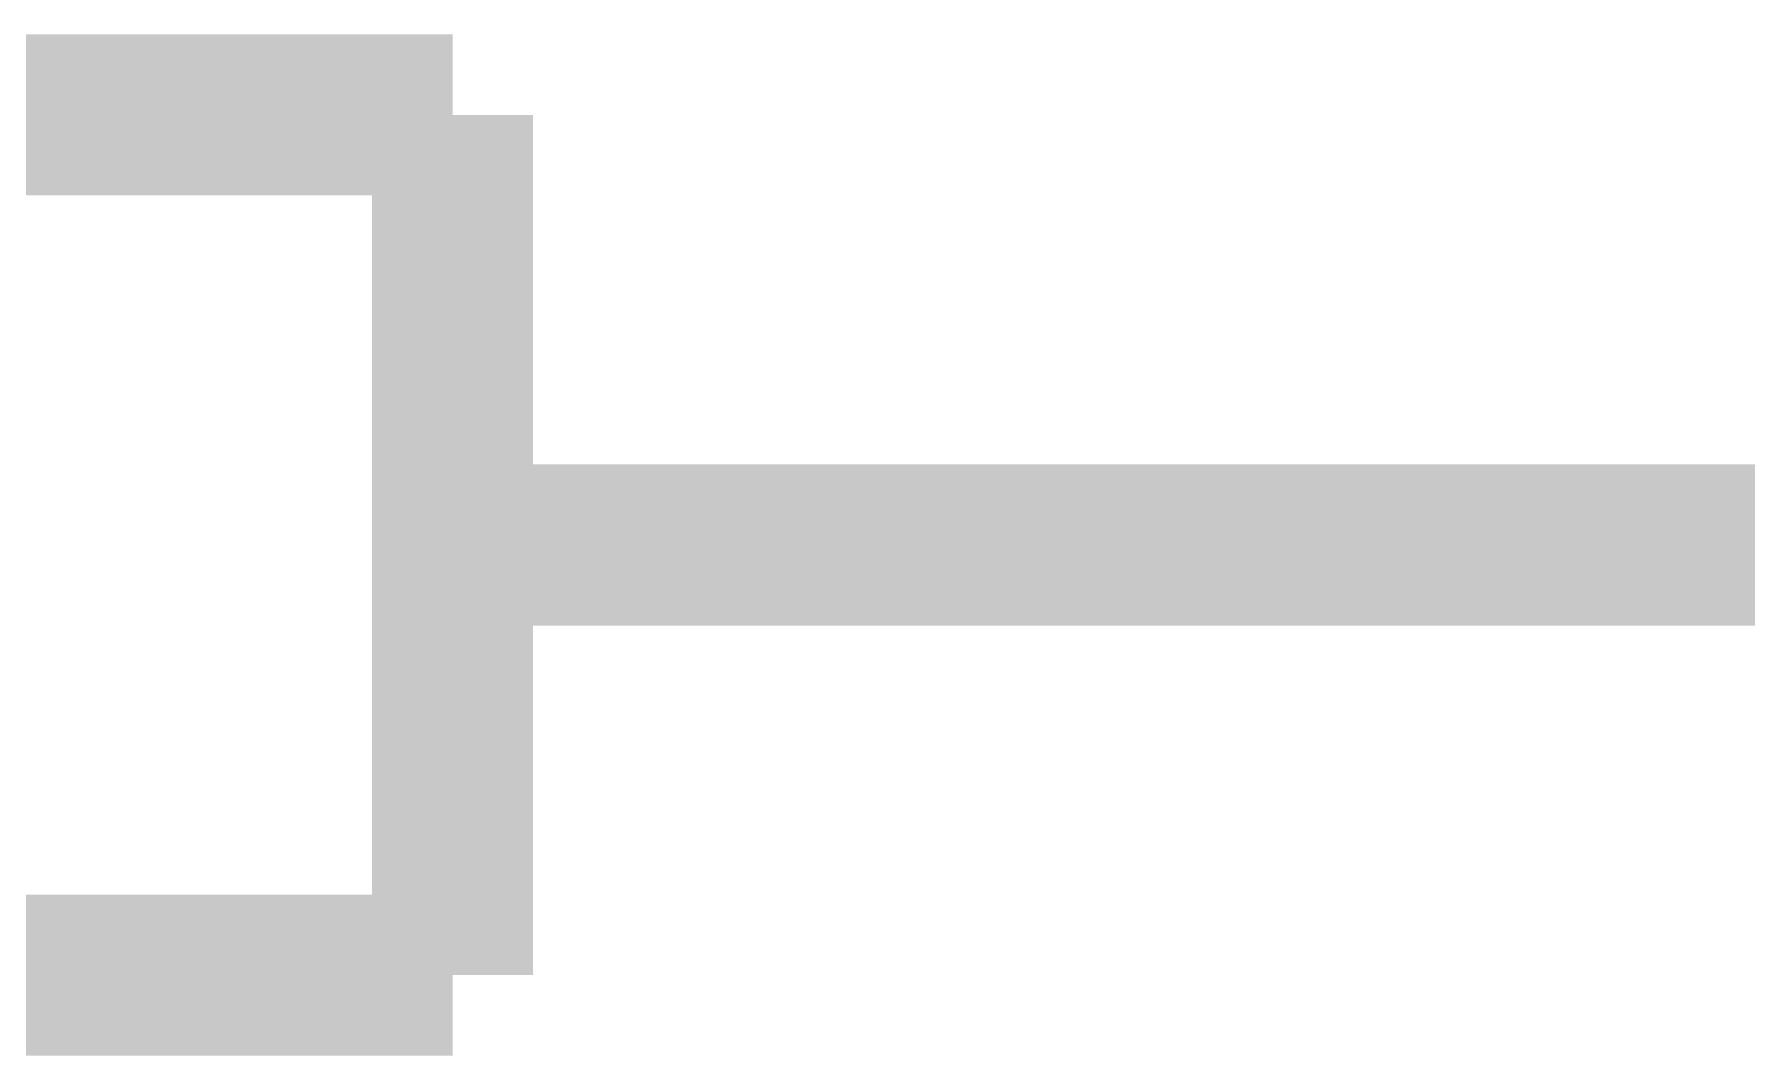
# Model space of a CAD drawing. Header units: inches. Extents: x 0 to 841, y 0 to 594.
# Drawn here: x 68.08 to 76.04, y 102.62 to 107.37 of the extents above; entities that cross this region are included whole.
import ezdxf

# ---------------------------------------------------------------- set-up
doc = ezdxf.new("R2010")
doc.units = ezdxf.units.IN
doc.layers.add('Sheet', color=255, linetype='Continuous')

msp = doc.modelspace()

# ---------------------------------------------------------------- linework, layer by layer
at = {"layer": 'Sheet'}
for points in [[(70.0234, 106.9955, 0.7493, 0.7493, 0), (60.0297, 106.9955, 0.7493, 0.7493, 0)], [(70.0234, 102.9977, 0.7493, 0.7493, 0), (70.0234, 106.9955, 0.7493, 0.7493, 0)], [(70.0234, 104.9966, 0.7493, 0.7493, 0), (75.0315, 104.9966, 0.7493, 0.7493, 0)], [(75.0315, 104.9966, 0.7493, 0.7493, 0), (77.5244, 104.9966, 0.7493, 0.7493, 0), (100.0271, 104.9966, 0.7493, 0.7493, 0)], [(70.0234, 104.9966, 0.2997, 0.2997, 0), (75.0315, 104.9966, 0.2997, 0.2997, 0)], [(60.0297, 102.9977, 0.7493, 0.7493, 0), (70.0234, 102.9977, 0.7493, 0.7493, 0)]]:
    msp.add_lwpolyline(points, format="xyseb", dxfattribs=at)

doc.saveas('drawing.dxf')
